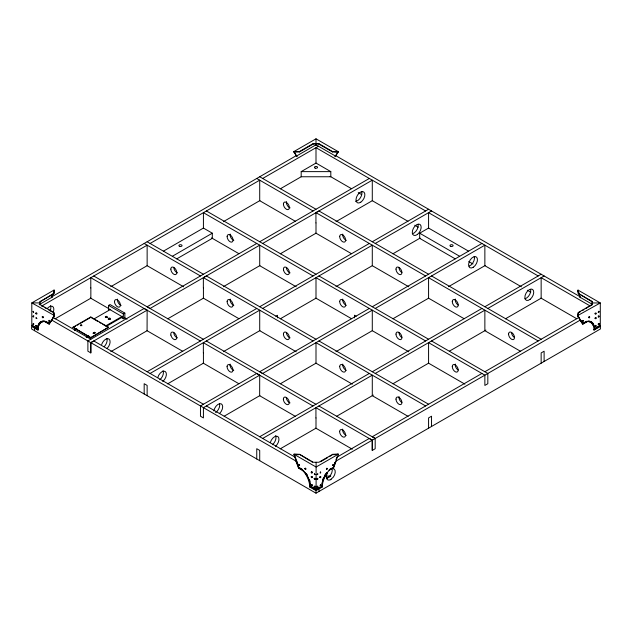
<?xml version="1.0" encoding="UTF-8"?>
<svg xmlns="http://www.w3.org/2000/svg" width="632" height="632" viewBox="0 0 632 632"><rect width="100%" height="100%" fill="white"/><g stroke="black" fill="none" stroke-linecap="round" stroke-linejoin="round"><path stroke-width="0.95" d="M203.425 352.925L203.425 363.187L167.606 383.869M32.548 326.42L38.37 329.778L37.896 330.054L31.6 326.42L31.6 328.98L316 493.181L316 490.614L322.296 486.98A16.503 9.527 -60 0 1 326.997 473.273L327.447 472.949L326.523 472.997A16.503 9.527 -60 0 0 321.996 484.073M316 417.918L316 428.188L280.181 448.862M354.512 317.201L354.512 315.297L356.156 316.253M372.288 450.418L372.288 440.156L369.325 438.45L337.188 456.999M481.9 373.449L372.288 436.736L375.187 438.482L375.187 448.744L372.224 450.458L372.224 440.196L315.937 407.695L315.937 417.957M428.575 428.188L428.575 417.918L431.538 416.212L431.538 426.474M541.15 363.187L541.15 352.925L544.113 351.218L544.113 361.48M599.452 323.529L599.452 326.42L593.63 329.778L594.104 330.054L600.4 326.42L600.4 328.98L316 493.181M595.952 313.164L595.02 313.843M33.204 311.268C34.112 314.349 32.106 309.648 33.749 312.287M33.749 316.916C32.706 313.496 32.587 319.342 33.78 315.834M33.749 324.769C32.706 321.348 32.587 327.194 33.78 323.695M36.127 317.62C37.557 320.219 34.452 316.442 36.956 318.583M49.573 321.427C48.53 318.007 48.411 323.853 49.604 320.353M311.537 484.483L311.9 485.692L311.205 484.673L312.271 485.479L312.153 484.412M314.499 473.716C316.008 476.465 312.951 472.436 314.997 474.648M53.807 293.367L40.053 301.725L53.807 293.793L54.028 290.072L31.805 302.902L31.805 325.559L38.102 328.766L33.338 326.017M53.807 293.793L54.399 290.286M578.296 312.492L577.703 316L582.988 323.655L577.703 316L578.296 312.492L592.05 304.553L585.58 308.716M595.02 313.567L595.241 313.101M595.02 318.188L595.36 317.612M595.02 326.041C595.834 324.019 596.339 327.068 595.02 326.325M51.405 297.49L52.393 294.868M51.777 297.704L54.399 290.712L54.028 290.072M333.696 465.784L335.007 462.284M335.987 459.669L336.967 457.047M333.996 465.199L335 462.529M299.908 467.957L302.128 469.244L301.756 469.458A13.951 8.05 60 0 1 310.178 486.277L316.103 489.697L322.028 486.277A13.951 8.05 -60 0 1 330.449 469.458L333.412 467.743L338.325 454.637L337.954 453.997L332.622 454.337L318.907 462.253L313.338 462.276L299.592 454.337L294.259 453.997L293.888 454.637L298.794 467.743L302.673 469.987M330.015 469.157L333.475 468.138L336.137 461.028L580.263 320.084L582.925 324.121L587.523 321.538A16.503 9.527 -60 0 1 594.104 330.054M319.839 476.82C319.223 478.811 321.735 476.125 320.053 476.552M40.053 301.298L40.085 304.94L40.085 304.513L53.807 312.437L54.399 315.937L49.114 323.592L49.486 323.379L47.266 322.099M37.896 330.054A16.503 9.527 60 0 1 44.477 321.538L49.075 324.121L54.399 315.937L53.807 312.437M49.075 324.121L52.211 319.808L51.737 320.084L295.863 461.028L298.525 468.138L303.123 470.864A16.503 9.527 60 0 1 309.704 486.98L316 490.614M334.897 156.752L338.215 151.648L316 138.819L293.777 151.648L296.724 156.538M335.268 156.538L338.215 152.075M332.709 464.765L333.498 464.552L332.709 465.539M588.708 316.964L589.498 316.75L588.708 317.738M81.884 325.788L81.307 325.211L80.722 325.788M326.373 468.336L327.084 468.399L326.373 469.284M316.98 478.385L317.691 478.448L316.98 479.333M316.98 486.237L317.691 486.3L316.98 487.185M582.38 320.535L583.091 320.598L582.38 321.483M598.204 316.016L598.915 316.079L598.204 316.964M598.204 323.876L598.915 323.94L598.204 324.824M330.346 479.751L333.309 477.168A6.281 3.626 -60 0 0 332.748 468.628L332.558 468.668M94.816 333.396L94.342 332.732L93.868 333.396M293.777 151.648L299.481 151.522L313.195 143.598L318.765 143.583L332.511 151.522L338.215 151.648M293.777 152.075L299.481 151.949L313.195 144.033L318.765 144.009L332.511 151.949L337.844 152.288L337.844 151.862M39.129 304.663L52.211 297.103L51.737 296.835L295.863 155.883L296.337 156.159L316 144.807L335.663 156.159L336.137 155.883L580.263 296.835L579.789 297.103L592.611 304.505M41.775 306.007L147.138 245.177L147.138 265.701L183.675 286.794M150.1 243.462L259.713 180.175L259.713 200.7L295.397 221.311M262.675 178.469L318.488 146.245M163.641 251.038L203.425 228.073L212.312 233.2L212.312 238.335L176.763 258.859M301.188 171.627L316 163.072L330.812 171.627L330.812 176.755L301.188 176.755L301.188 171.627L330.812 171.627M40.069 302.902L31.805 302.902L54.399 315.51M44.477 321.538L44.951 321.261A16.503 9.527 60 0 0 39.129 325.235M44.667 321.57L45.141 321.301L49.549 323.845M35.037 327.85L34.562 328.127L34.562 330.694M46.523 321.672L46.152 321.885A13.951 8.05 60 0 0 37.73 328.98M55.031 318.876L90.85 298.193L90.85 287.931M110.805 286.675L147.343 265.582M223.38 221.682L259.918 200.581M280.316 188.81L301.559 176.549M172.528 256.165L212.312 233.2M108.562 310.201L108.562 305.414L110.039 304.561L124.852 313.109L124.852 317.904L123.374 318.757L122.071 318.007L122.071 316.632L109.865 309.585M73.012 327.234L90.787 316.972L108.562 327.234L90.787 337.907L73.012 327.234L90.787 337.496L108.562 327.234M73.012 327.645L75.548 326.183M77.246 325.204L78.937 324.224M80.627 323.252L89.942 317.872M74.323 330.307L76.859 328.845M93.773 319.081L110.679 309.325M108.562 305.414L123.374 313.97L124.852 313.109M86.173 337.148L88.709 335.687M92.936 333.246L94.626 332.274M105.623 325.922L122.529 316.166M87.019 337.52L88.709 336.54M93.781 333.617L95.472 332.637M106.468 326.294L122.529 317.019M256.75 243.462L147.138 306.749L150.037 308.495L259.713 245.177L259.713 265.701L296.25 286.794M259.713 241.756L369.325 178.469M147.138 310.17L90.85 342.663L90.85 352.925L87.888 351.218L87.888 340.956L144.175 308.456L147.138 310.17L147.074 330.726L182.759 351.337M262.675 243.462L372.288 180.175L372.288 200.7L407.972 221.311M110.805 351.668L147.343 330.576M167.741 318.797L203.425 298.193L203.425 287.931M223.38 286.675L259.918 265.582M280.316 253.803L316 233.2L316 222.938M336.019 221.642L372.69 200.47M147.138 371.742L256.75 308.456M259.713 306.749L369.325 243.462M372.288 241.756L428.575 209.255M150.1 373.449L259.713 310.17L259.713 330.694L296.25 351.787M262.675 308.456L372.288 245.177L372.288 265.701L408.825 286.794M375.25 243.462L431.538 210.962M275.844 316.253L277.488 315.297L277.488 317.864M455.238 258.859L419.688 238.335L419.688 233.2L428.575 228.073L468.359 251.038M223.38 351.668L259.918 330.576M280.316 318.797L316 298.193L316 277.669L425.613 340.956M335.955 286.675L372.493 265.582M392.891 253.803L420.075 238.106M369.325 308.456L259.713 371.742L262.612 373.488L372.288 310.17L372.288 330.694L408.825 351.787M372.288 306.749L481.9 243.462M259.713 375.163L203.425 407.656L203.425 417.918L200.463 416.212L200.463 405.949L256.75 373.449L259.713 375.163L259.649 395.727L295.334 416.33M375.25 308.456L484.863 245.177L484.863 265.701L521.4 286.794M224.234 416.172L259.918 395.569M280.316 383.79L316 363.187L316 342.663L425.613 405.949M335.955 351.668L372.493 330.576M392.891 318.797L428.575 298.193L428.575 277.669L538.188 340.956M448.594 286.636L485.265 265.464M259.713 436.736L369.325 373.449M372.288 371.742L481.9 308.456M484.863 306.749L541.15 274.248M262.675 438.45L372.288 375.163L372.288 395.687L408.106 416.369M375.25 373.449L484.863 310.17L484.863 330.694L520.681 351.376M487.825 308.456L544.113 275.963M336.809 416.172L373.346 395.079M392.891 383.79L428.575 363.187L428.575 342.663L484.863 375.163L484.863 385.425L487.825 383.711L487.825 373.449L431.538 340.956M449.384 351.179L485.921 330.086M505.466 318.797L541.15 298.193L541.15 277.669L590.201 305.991M580.326 297.767L577.703 290.775L578.075 290.127L600.297 302.957L600.297 325.622L594.372 329.043A13.951 8.05 -60 0 0 585.951 321.941L585.58 321.728A13.951 8.05 -60 0 1 586.773 321.333M577.703 290.775L578.075 290.127M295.863 461.028L296.337 460.752L298.999 467.862L298.525 468.138M302.933 470.682L303.407 470.413M303.123 470.864L303.597 470.587M320.519 461.747L327.779 457.56M329.391 456.628L331.816 455.23M579.11 312.453L580.721 311.521M582.341 310.589L583.96 309.656M338.325 454.211L316.103 467.032L293.888 454.211M577.703 315.573L600.297 302.957L592.026 302.957M484.863 371.742L579.181 317.288M328.885 470.224A13.951 8.05 -60 0 1 330.078 469.244L332.298 467.957M582.617 323.442L584.837 322.154M580.263 320.084L579.789 319.808L582.451 323.845L586.859 321.301M310.178 486.277L310.549 486.063A13.951 8.05 60 0 0 310.399 483.164M309.704 486.98L310.178 486.703L316 490.069L321.822 486.703A16.503 9.527 -60 0 1 321.854 485.416M326.697 478.448L329.991 476.552M320.068 486.98L316.103 489.271L311.339 486.522M594.791 328.371L600.297 325.622M315.937 222.898L315.937 212.636L318.963 210.962L428.575 274.248M203.362 287.9L203.362 277.63L206.388 275.963L316 339.242M317.706 473.716C316.253 476.394 319.358 472.436 316.98 474.711M320.092 473.005C321.554 470.563 320.029 474.972 320.416 471.78M320.669 484.483C319.192 487.217 322.273 483.172 320.053 485.463M36.956 313.962L36.166 312.974L36.956 313.188M36.956 326.444L36.166 325.456L36.956 325.67M311.797 471.78C310.889 473.273 313.662 473.02 311.908 471.788M598.204 312.342L598.852 311.221M333.506 454.708L336.177 454.534M31.805 325.559L32.548 325.559M326.033 476.078L330.812 476.078M295.144 454.479L298.699 454.708M43.292 317.706L42.581 316.822L43.292 316.758M311.908 476.409C310.652 476.844 313.085 478.471 312.366 476.82M305.596 468.122C304.197 467.972 306.33 470.327 306.007 468.636M314.997 478.171C313.598 478.021 315.724 480.375 315.4 478.685M314.997 486.032C313.504 486.016 316.008 488.236 315.329 486.379M592.01 301.338L578.296 293.422L592.01 301.772L592.01 301.338L592.05 304.98M425.613 210.962L316 147.683L316 163.538M538.188 275.963L428.575 212.676L428.575 228.539M330.094 176.344L351.416 188.652M358.241 192.594L361.646 194.561M414.774 225.229L418.171 227.196M527.349 290.23L530.746 292.189M540.945 298.075L576.629 318.678M582.451 323.845L582.925 324.121M419.688 233.2L459.472 256.165M468.778 261.545L473.013 263.986M259.713 176.755L316 209.255M431.538 275.963L541.15 339.242M256.75 178.469L313.038 210.962M315.937 212.636L425.613 275.963M315.795 233.082L351.479 253.685M428.37 298.075L464.054 318.678M206.388 210.962L316 274.248M318.963 275.963L428.575 339.242M313.038 275.963L203.425 212.676L203.425 228.539M211.546 237.893L238.841 253.645M315.795 298.075L351.479 318.678M428.37 363.068L464.907 384.161M147.138 241.756L203.425 274.248M318.963 340.956L428.575 404.235M144.175 243.462L200.463 275.963M203.362 277.63L313.038 340.956M203.22 298.075L238.904 318.678M315.795 363.068L352.332 384.161M93.749 275.994L203.362 339.281M206.324 340.988L315.937 404.275M318.899 405.989L375.187 438.482M200.399 340.988L90.787 277.709L90.787 287.971M312.974 405.989L203.362 342.702L203.362 352.964M90.384 297.996L109.146 308.835M124.496 317.691L127.056 319.168M203.156 363.108L238.841 383.711M315.731 428.101L352.269 449.194M338.325 454.637L337.954 453.997M91.632 317.872L93.323 318.852M95.021 319.832L97.557 321.293M99.248 322.273L100.946 323.252M102.637 324.224L108.562 327.645M333.001 467.862L333.475 468.138M41.704 305.872L43.316 306.804M44.927 307.737L46.539 308.669M48.158 309.601L52.187 311.932M309.293 460.365L299.592 454.337M310.912 461.297L312.532 462.237M326.523 472.997L326.997 473.273M52.796 317.272L90.85 339.242M203.425 404.235L93.812 340.956L90.787 342.631L90.787 352.893M206.388 405.949L295.61 457.457M321.822 486.703L322.296 486.98M318.488 488.631L318.963 488.899L318.963 491.467M299.292 464.504C297.632 464.022 300.105 466.787 299.505 464.765M297.095 156.752L294.149 151.862M595.889 317.556L595.605 318.52L595.02 318.473M578.075 290.554L579.386 294.054M294.583 455.293L297.854 464.038M577.703 290.341L578.296 293.848M578.075 315.787L578.075 316.213M354.512 315.297L354.512 317.864M332.622 454.337L332.622 454.764M332.511 151.522L332.511 151.949M318.765 143.583L318.765 144.009M316.103 462.261L316.103 489.697M316 138.819L316 145.479M313.195 143.598L313.195 144.033M299.481 151.522L299.481 151.949M259.713 460.681L259.713 450.418L256.75 448.712L256.75 458.974M147.138 395.687L147.138 385.425L144.175 383.711L144.175 393.973M123.374 313.97L123.374 318.757M90.787 316.972L90.787 317.382M90.787 337.496L90.787 337.907M54.028 315.724L54.028 316.15M587.926 321.119A13.951 8.05 -60 0 1 593.843 326.112M322.557 480.059A13.951 8.05 -60 0 1 323.142 478.479M324.674 475.406A13.951 8.05 -60 0 1 325.606 473.961M306.599 473.961A13.951 8.05 60 0 1 307.531 475.406M309.648 480.059A13.951 8.05 60 0 1 310.091 481.623M332.045 468.549A6.281 3.626 -60 0 1 327.013 478.179M331.136 479.293A6.281 3.626 -60 0 1 326.839 478.961A6.281 3.626 -60 0 1 327.447 472.949M588.021 321.309A16.503 9.527 -60 0 1 592.871 325.235M38.102 327.36A13.951 8.05 60 0 1 41.12 321.601M42.052 321.23A13.951 8.05 60 0 1 44.177 321.064M121.178 305.398A4.187 2.417 60 0 1 117.552 299.118M177.458 337.899A4.187 2.417 60 0 1 173.737 332.432M233.753 370.392A4.187 2.417 60 0 1 230.127 364.111M290.041 402.892A4.187 2.417 60 0 1 286.312 397.433M346.328 435.385A4.187 2.417 60 0 1 342.702 429.104M305.477 472.997A16.503 9.527 60 0 1 310.178 486.703M157.755 377.612A6.281 3.626 -60 0 1 165.315 371.577A6.281 3.626 -60 0 1 162.787 381.428M162.985 370.613A6.281 3.626 -60 0 1 159.825 379.721M418.123 224.581A6.281 3.626 -60 0 1 412.301 233.761M108.262 319.46A1.051 0.608 0 0 1 109.273 318.915A1.051 0.608 0 0 1 110.339 319.429M105.433 317.509A1.051 0.608 0 0 1 107.243 317.509M290.104 207.873A4.187 2.417 60 0 1 286.478 201.584M346.399 240.373A4.187 2.417 60 0 1 342.765 234.093M401.913 272.542A4.187 2.417 60 0 1 398.95 267.407M458.2 305.035A4.187 2.417 60 0 1 455.34 299.078M514.488 337.535A4.187 2.417 60 0 1 511.525 332.4M233.816 240.365A4.187 2.417 60 0 1 230.19 234.085M290.096 272.866A4.187 2.417 60 0 1 286.375 267.399M346.391 305.359A4.187 2.417 60 0 1 342.765 299.078M401.913 337.535A4.187 2.417 60 0 1 398.95 332.4M458.2 370.028A4.187 2.417 60 0 1 455.34 364.072M177.529 272.866A4.187 2.417 60 0 1 173.8 267.407M233.824 305.367A4.187 2.417 60 0 1 230.19 299.086M290.104 337.859A4.187 2.417 60 0 1 286.375 332.4M346.391 370.36A4.187 2.417 60 0 1 342.765 364.072M401.913 402.529A4.187 2.417 60 0 1 399.053 396.572M106.895 338.555A6.281 3.626 -60 0 1 104.162 346.668M361.67 191.464A6.281 3.626 -60 0 1 360.43 197.698A6.281 3.626 -60 0 1 355.54 201.308M101.665 344.448A6.281 3.626 -60 0 1 108.98 339.044A6.281 3.626 -60 0 1 107.124 348.382M219.47 403.556A6.281 3.626 -60 0 1 215.599 412.593M474.245 256.458A6.281 3.626 -60 0 1 469.213 266.088M213.877 410.926A6.281 3.626 -60 0 1 221.145 403.808A6.281 3.626 -60 0 1 219.699 413.375M270.33 442.605A6.281 3.626 -60 0 1 277.89 436.57A6.281 3.626 -60 0 1 275.362 446.421M275.56 435.614A6.281 3.626 -60 0 1 272.4 444.715M530.698 289.582A6.281 3.626 -60 0 1 524.876 298.754M47.44 308.377A6.281 3.626 -60 0 1 52.74 306.583A6.281 3.626 -60 0 1 53.049 312.635M50.41 305.619A6.281 3.626 -60 0 1 50.086 310.928M317.13 479.056C317.888 480.699 318.354 476.836 317.13 479.056M317.13 486.917C317.888 488.552 318.354 484.689 317.13 486.917M320.092 477.35C320.851 478.985 321.317 475.122 320.092 477.35M326.523 469.007C327.281 470.65 327.755 466.787 326.523 469.007M332.953 465.294C333.72 466.929 334.162 463.106 332.953 465.294M582.53 321.206C583.289 322.841 583.755 318.978 582.53 321.206M588.953 317.493C589.719 319.128 590.185 315.273 588.953 317.493M595.391 313.78C596.15 315.415 596.624 311.552 595.391 313.78M595.391 318.402C596.15 320.045 596.624 316.182 595.391 318.402M595.391 326.254C596.15 327.897 596.624 324.034 595.391 326.254M598.354 312.066C599.112 313.709 599.586 309.846 598.354 312.066M598.354 316.695C599.112 318.331 599.586 314.467 598.354 316.695M598.354 324.548C599.112 326.183 599.586 322.32 598.354 324.548M35.795 313.188C36.158 315.526 37.414 312.674 35.795 313.188M35.795 325.67C36.158 328.008 37.414 325.156 35.795 325.67M42.226 316.901C42.597 319.239 43.853 316.387 42.226 316.901M298.336 464.765C298.691 467.095 299.979 464.267 298.336 464.765M304.766 468.478C305.13 470.816 306.386 467.964 304.766 468.478M311.205 472.199C311.568 474.529 312.824 471.677 311.205 472.199M311.205 476.82C311.568 479.159 312.824 476.307 311.205 476.82M314.167 478.527C314.531 480.865 315.787 478.013 314.167 478.527M314.167 486.387C314.531 488.718 315.787 485.874 314.167 486.387M80.659 325.085C81.639 326.649 82.531 323.932 80.659 325.085M93.694 332.614C94.674 334.178 95.566 331.46 93.694 332.614M114.487 301.654A4.187 2.417 60 0 0 118.927 307.184A4.187 2.417 60 0 0 118.927 301.259A4.187 2.417 60 0 0 114.487 301.654M170.869 335.086A4.187 2.417 60 0 0 175.822 339.495A4.187 2.417 60 0 0 174.511 333.009A4.187 2.417 60 0 0 170.869 335.086M227.062 366.647A4.187 2.417 60 0 0 231.502 372.177A4.187 2.417 60 0 0 231.502 366.252A4.187 2.417 60 0 0 227.062 366.647M283.349 399.148A4.187 2.417 60 0 0 287.789 404.67A4.187 2.417 60 0 0 287.789 398.745A4.187 2.417 60 0 0 283.349 399.148M339.637 431.64A4.187 2.417 60 0 0 344.077 437.17A4.187 2.417 60 0 0 344.077 431.245A4.187 2.417 60 0 0 339.637 431.64M179.591 246.354A1.572 0.908 0 0 0 182.04 245.658A1.572 0.908 0 0 0 179.765 244.789A1.572 0.908 0 0 0 179.591 246.354M450.663 246.354A1.572 0.908 0 0 0 453.104 245.658A1.572 0.908 0 0 0 450.837 244.789A1.572 0.908 0 0 0 450.663 246.354M315.21 168.136A1.572 0.908 0 0 0 317.572 167.354A1.572 0.908 0 0 0 315.21 166.564A1.572 0.908 0 0 0 315.21 168.136M417.562 234.338A6.281 3.626 -60 0 0 420.09 224.486A6.281 3.626 -60 0 0 412.53 230.522A6.281 3.626 -60 0 0 417.562 234.338M108.688 319.16A1.051 0.608 0 0 0 110.347 318.733A1.051 0.608 0 0 0 108.878 318.117A1.051 0.608 0 0 0 108.688 319.16M105.599 317.382A1.051 0.608 0 0 0 107.353 317.114A1.051 0.608 0 0 0 106.065 316.371A1.051 0.608 0 0 0 105.599 317.382M283.413 204.12A4.187 2.417 60 0 0 287.86 209.65A4.187 2.417 60 0 0 287.86 203.725A4.187 2.417 60 0 0 283.413 204.12M339.7 236.629A4.187 2.417 60 0 0 344.148 242.151A4.187 2.417 60 0 0 344.14 236.218A4.187 2.417 60 0 0 339.7 236.629M395.988 269.121A4.187 2.417 60 0 0 400.435 274.644A4.187 2.417 60 0 0 400.435 268.719A4.187 2.417 60 0 0 395.988 269.121M452.275 301.614A4.187 2.417 60 0 0 456.723 307.144A4.187 2.417 60 0 0 456.723 301.219A4.187 2.417 60 0 0 452.275 301.614M508.562 334.115A4.187 2.417 60 0 0 513.01 339.645A4.187 2.417 60 0 0 513.01 333.72A4.187 2.417 60 0 0 508.562 334.115M227.125 236.621A4.187 2.417 60 0 0 231.573 242.151A4.187 2.417 60 0 0 231.573 236.226A4.187 2.417 60 0 0 227.125 236.621M283.515 270.054A4.187 2.417 60 0 0 288.469 274.462A4.187 2.417 60 0 0 287.149 267.976A4.187 2.417 60 0 0 283.515 270.054M339.7 301.614A4.187 2.417 60 0 0 344.148 307.144A4.187 2.417 60 0 0 344.148 301.219A4.187 2.417 60 0 0 339.7 301.614M395.988 334.115A4.187 2.417 60 0 0 400.435 339.645A4.187 2.417 60 0 0 400.435 333.72A4.187 2.417 60 0 0 395.988 334.115M452.275 366.607A4.187 2.417 60 0 0 456.723 372.137A4.187 2.417 60 0 0 456.723 366.212A4.187 2.417 60 0 0 452.275 366.607M170.838 269.121A4.187 2.417 60 0 0 175.285 274.644A4.187 2.417 60 0 0 175.285 268.719A4.187 2.417 60 0 0 170.838 269.121M227.125 301.622A4.187 2.417 60 0 0 231.573 307.144A4.187 2.417 60 0 0 231.565 301.211A4.187 2.417 60 0 0 227.125 301.622M283.413 334.115A4.187 2.417 60 0 0 287.86 339.645A4.187 2.417 60 0 0 287.86 333.72A4.187 2.417 60 0 0 283.413 334.115M339.7 366.607A4.187 2.417 60 0 0 344.148 372.137A4.187 2.417 60 0 0 344.148 366.212A4.187 2.417 60 0 0 339.7 366.607M395.988 399.108A4.187 2.417 60 0 0 400.435 404.638A4.187 2.417 60 0 0 400.435 398.713A4.187 2.417 60 0 0 395.988 399.108M360.761 202.216A6.281 3.626 -60 0 0 364.111 192.278A6.281 3.626 -60 0 0 356.44 197.358A6.281 3.626 -60 0 0 360.761 202.216M473.336 267.21A6.281 3.626 -60 0 0 476.686 257.271A6.281 3.626 -60 0 0 469.015 262.351A6.281 3.626 -60 0 0 473.336 267.21M530.137 299.331A6.281 3.626 -60 0 0 532.665 289.48A6.281 3.626 -60 0 0 525.105 295.515A6.281 3.626 -60 0 0 530.137 299.331"/></g></svg>
